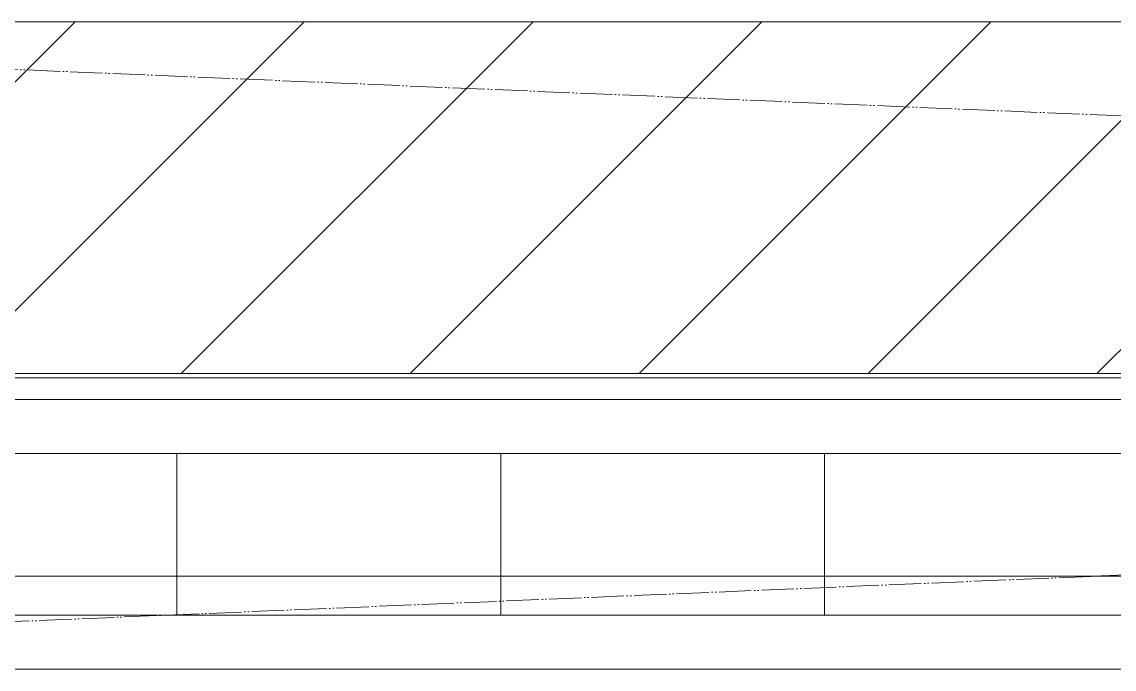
# Model space of a CAD drawing. Header units: millimetres. Extents: x -13069 to 207500, y -71366 to 56785.
# Drawn here: x 42378 to 42884, y 3707 to 4007 of the extents above; entities that cross this region are included whole.
import ezdxf

# ---------------------------------------------------------------- set-up
doc = ezdxf.new("R2010")
doc.units = ezdxf.units.MM
doc.linetypes.add('ADSK_Штрихпунктирная 2 точки_ш15 п1_5 п1_5 п1_5', pattern=[19.5, 15, -1.5, 0, -1.5, 0, -1.5])
doc.layers.add('Линии', color=7, linetype='Continuous', lineweight=9, true_color=0x00a600)
for name, color, linetype, lineweight in [('Потолки', 7, 'Continuous', 9), ('Потолки штриховка', 7, 'Continuous', 9), ('Стены внутренние', 7, 'Continuous', 18), ('Стены отделка', 7, 'Continuous', 30), ('Стены штриховка', 7, 'Continuous', 9)]:
    doc.layers.add(name, color=color, linetype=linetype, lineweight=lineweight)

msp = doc.modelspace()

# ---------------------------------------------------------------- hatches: boundary and pattern name
at = {"layer": 'Потолки штриховка', "lineweight": 18, "true_color": 0x787878}
h = msp.add_hatch(dxfattribs=at)
h.set_pattern_fill('FP_89', color=8, style=0, pattern_type=2)
h.set_pattern_definition([(45, (0, 0), (-53.03301, 53.03301), [])])
h.paths.add_polyline_path([(42005.854, 3842.057), (42005.876, 3842.057), (42005.854, 3844.057), (42003.987, 3842.057)])
h.paths.add_polyline_path([(44028, 3844.057), (44028, 4007.057), (42004.047, 4007.057), (42005.987, 3844.057), (43898.197, 3844.057)])
h.paths.add_polyline_path([(44030, 3842.057), (44030, 3844.057), (44028, 3844.057)])
h.paths.add_polyline_path([(43831.217, 6007.057), (44028, 6007.057), (44028, 6307.057), (41978.55, 6307.057), (41981.876, 6007.057), (43715, 6007.057)])
h.paths.add_polyline_path([(42108.321, 8430.011), (42106.321, 8432.011), (42106.321, 8430.011)])
h.paths.add_polyline_path([(42108.321, 8267.011), (44028, 8267.011), (44028, 8430.011), (42108.321, 8430.011), (42108.321, 8268.091)])
h.paths.add_polyline_path([(44028, 8430.011), (44030, 8432.011), (44028, 8432.011)])
at = {"layer": 'Стены внутренние', "lineweight": 9}
h = msp.add_hatch(dxfattribs=at)
h.set_pattern_fill('FP_4', color=256, style=0, pattern_type=2)
h.set_pattern_definition([(0, (0, 0), (0, 150), []), (90, (0, 0), (-150, 9e-15), [])])
h.paths.add_polyline_path([(43831.217, 3732.057), (44140, 3732.057), (44140, 3807.057), (41994.263, 3807.057), (41995.094, 3732.057), (43715, 3732.057)])

# ---------------------------------------------------------------- linework, layer by layer
at = {"layer": 'Линии', "color": 7, "linetype": 'ADSK_Штрихпунктирная 2 точки_ш15 п1_5 п1_5 п1_5'}
for p, q in [((41849.565, 4007.057), (48995, 4007.057)), ((41849.565, 4007.057), (48995, 3707.057)), ((48995, 4007.057), (41849.565, 3707.057)), ((41849.565, 3707.057), (48995, 3707.057))]:
    msp.add_line(p, q, dxfattribs=at)
at = {"layer": 'Потолки'}
msp.add_line((42004.047, 4007.057), (44028, 4007.057), dxfattribs=at)
at = {"layer": 'Стены отделка', "lineweight": 9}
for p, q in [((42005.854, 3844.057), (44028, 3844.057)), ((44040, 3832.057), (41980, 3832.057)), ((42230, 3707.057), (44165, 3707.057))]:
    msp.add_line(p, q, dxfattribs=at)
at = {"layer": 'Стены штриховка'}
for p, q in [((42005.876, 3842.057), (44030, 3842.057)), ((41980, 3807.057), (44065, 3807.057)), ((41980, 3732.057), (44140, 3732.057))]:
    msp.add_line(p, q, dxfattribs=at)

doc.saveas('drawing.dxf')
